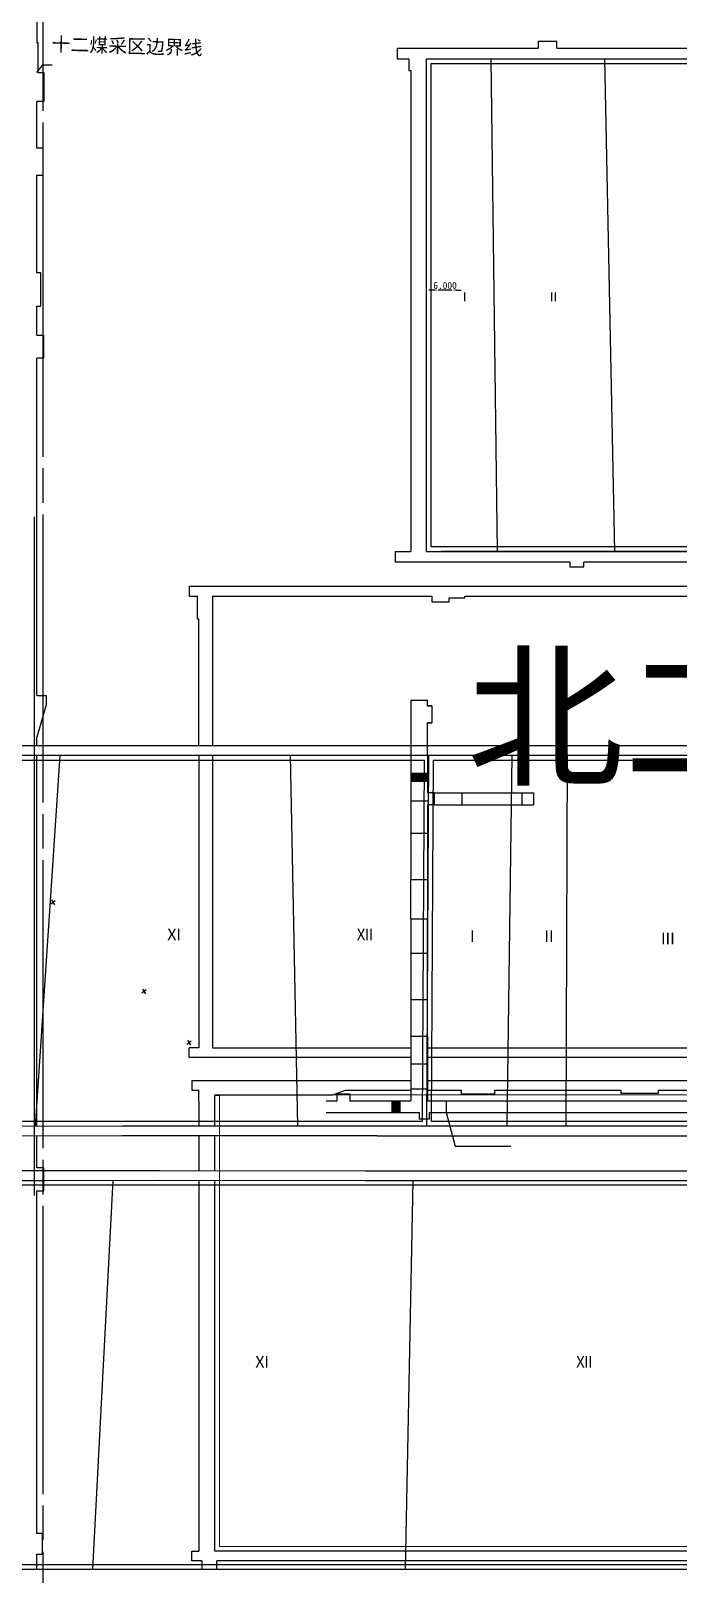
# Model space of a CAD drawing. Header units: millimetres. Extents: x 41513366 to 41522434, y 4590966 to 4600634.
# Drawn here: x 41517771 to 41518052, y 4597415 to 4598085 of the extents above; entities that cross this region are included whole.
import ezdxf

# ---------------------------------------------------------------- set-up
doc = ezdxf.new("R2010")
doc.units = ezdxf.units.MM
doc.header["$PDMODE"] = 35
doc.header["$PDSIZE"] = -5
doc.linetypes.add('新采区边界(5K)', pattern=[150, 125, -5, 15, -5])
doc.layers.get('0').update_dxf_attribs({"lineweight": 18})
doc.layers.get('Defpoints').update_dxf_attribs({"lineweight": 18})
for name, color, linetype, lineweight in [('12-1煤巷道', 5, 'Continuous', 18), ('12-2采区边界线', 7, 'Continuous', 18), ('12煤巷道', 7, 'Continuous', 18), ('2016年12煤进尺', 7, 'Continuous', 18), ('7煤巷道', 6, 'Continuous', 18), ('图纸改动标记', 2, 'Continuous', 18), ('岩巷', 30, 'Continuous', 18), ('工作面月末位置', 7, 'Continuous', 18), ('采区名称', 7, 'Continuous', 18), ('采空区工作面颜色', 6, 'Continuous', 18)]:
    doc.layers.add(name, color=color, linetype=linetype, lineweight=lineweight)
doc.styles.add('图签仿宋', font='')
doc.styles.add('正体', font='')
doc.styles.add('正等线体', font='simhei.ttf')
doc.styles.get('图签仿宋').set_extended_font_data('宋体')
doc.styles.get('正体').set_extended_font_data('宋体')
doc.dimstyles.new('测量用', dxfattribs={"dimtxt": 3, "dimasz": 2, "dimexe": 0, "dimexo": 0, "dimgap": 0.5, "dimtad": 1, "dimdec": 3, "dimzin": 0, "dimdsep": 46, "dimtxsty": '图签仿宋', "dimcen": 0.09, "dimdle": 4, "dimaunit": 1, "dimadec": 3, "dimazin": 2, "dimtfac": 1, "dimtdec": 3, "dimtix": 1, "dimtmove": 0, "dimatfit": 3, "dimfxl": 1, "dimtolj": 1, "dimarcsym": 1})

# ---------------------------------------------------------------- blocks, each defined once
blk = doc.blocks.new('*D55')
at = {"layer": 'Defpoints', "color": 0, "linetype": 'ByBlock', "ltscale": 2}
for p in [(41517948.09, 4597972.33), (41517948.09, 4597972.33), (41517954.09, 4597972.33)]:
    blk.add_point(p, dxfattribs=at)
at = {"layer": '图纸改动标记', "color": 0, "linetype": 'Continuous', "lineweight": -2, "ltscale": 2}
for p, q in [((41517946.09, 4597972.33), (41517944.09, 4597972.33)), ((41517954.09, 4597972.33), (41517948.09, 4597972.33)), ((41517956.09, 4597972.33), (41517958.09, 4597972.33))]:
    blk.add_line(p, q, dxfattribs=at)
at = {"layer": '图纸改动标记', "color": 0, "linetype": 'ByBlock', "ltscale": 2}
for points in [[(41517946.09, 4597972.66), (41517946.09, 4597971.99), (41517948.09, 4597972.33)], [(41517956.09, 4597972.66), (41517956.09, 4597971.99), (41517954.09, 4597972.33)]]:
    blk.add_solid(points, dxfattribs=at)
at = {"layer": '图纸改动标记', "color": 0, "linetype": 'ByBlock', "lineweight": -3, "ltscale": 2, "insert": (41517951.09, 4597974.33), "char_height": 3, "attachment_point": 5, "style": '图签仿宋'}
blk.add_mtext('\\A1;6.000', dxfattribs=at)

msp = doc.modelspace()

# ---------------------------------------------------------------- hatches: boundary and pattern name
at = {"layer": '2016年12煤进尺', "lineweight": -3, "ltscale": 2}
for points in [[(41517943.494, 4597762.9739), (41517936.294, 4597762.9739), (41517936.294, 4597758.9578), (41517943.494, 4597758.9578)], [(41517931.7565, 4597620.59), (41517927.7565, 4597620.59), (41517927.7565, 4597615.59), (41517931.7565, 4597615.59)]]:
    msp.add_hatch(color=3, dxfattribs=at).paths.add_polyline_path(points, flags=0)

# ---------------------------------------------------------------- linework, layer by layer
at = {"color": 0, "lineweight": -3, "ltscale": 0.5}
msp.add_line((41517936.2949, 4597794.412), (41517943.494, 4597794.412), dxfattribs=at)
at = {"color": 0, "linetype": 'ByBlock', "lineweight": -3, "ltscale": 0.5}
for p, q in [((41517936.294, 4597770.5908), (41517943.494, 4597770.5908)), ((41517943.494, 4597750.5903), (41517936.294, 4597750.5903)), ((41517943.494, 4597736.59), (41517936.294, 4597736.59)), ((41517936.294, 4597716.59), (41517943.494, 4597716.59)), ((41517936.294, 4597699.59), (41517943.494, 4597699.59)), ((41517936.294, 4597684.5896), (41517943.494, 4597684.5896)), ((41517936.294, 4597648.59), (41517943.494, 4597648.59)), ((41517936.294, 4597636.59), (41517943.494, 4597636.59))]:
    msp.add_line(p, q, dxfattribs=at)
at = {"lineweight": -3, "ltscale": 0.001}
for p, q in [((41517946.494, 4597749.012), (41517946.494, 4597754.212)), ((41517958.494, 4597749.012), (41517958.494, 4597754.212)), ((41517984.4944, 4597749.012), (41517984.4944, 4597754.212))]:
    msp.add_line(p, q, dxfattribs=at)
at = {"color": 3, "lineweight": -3, "ltscale": 2}
for p, q in [((41517781.9746, 4597707.3733), (41517780.0129, 4597705.9009)), ((41517780.3146, 4597707.7132), (41517781.6726, 4597705.561)), ((41517821.4589, 4597668.7579), (41517819.4972, 4597667.2854)), ((41517819.7989, 4597669.0978), (41517821.1569, 4597666.9455)), ((41517840.958, 4597646.5407), (41517838.9964, 4597645.0683)), ((41517839.2981, 4597646.8806), (41517840.6561, 4597644.7284))]:
    msp.add_line(p, q, dxfattribs=at)
at = {"linetype": 'ByBlock', "lineweight": -3, "ltscale": 0.5}
for p, q in [((41517936.294, 4597664.5898), (41517943.494, 4597664.5898)), ((41517943.494, 4597625.59), (41517936.294, 4597625.59))]:
    msp.add_line(p, q, dxfattribs=at)
at = {"lineweight": -3}
msp.add_line((41517851.225, 4597623.117), (41517853.225, 4597623.117), dxfattribs=at)
at = {"layer": '12-1煤巷道', "lineweight": -3}
for p, q in [((41517999.546, 4598080.195), (41517991.546, 4598080.195)), ((41517991.546, 4598080.195), (41517991.546, 4598077.195)), ((41517999.546, 4598077.195), (41517999.546, 4598080.195)), ((41517930.304, 4598077.195), (41517930.304, 4598072.595)), ((41517935.304, 4598072.595), (41517935.304, 4598067.595)), ((41517943.094, 4597870.129), (41517943.094, 4598072.595)), ((41517936.294, 4598067.595), (41517936.294, 4597870.129)), ((41517936.294, 4597870.129), (41517936.294, 4597858.864)), ((41517943.094, 4597858.864), (41517943.094, 4597870.129)), ((41517929.474, 4597858.864), (41517929.474, 4597854.2653)), ((41517943.094, 4597858.864), (41518483.4418, 4597858.864)), ((41518095.485, 4597858.864), (41517949.324, 4597858.864)), ((41518005.224, 4597854.264), (41517929.474, 4597854.2653)), ((41518005.224, 4597854.264), (41517949.324, 4597854.264)), ((41518005.224, 4597854.264), (41518005.224, 4597852.264)), ((41518005.224, 4597852.264), (41518011.224, 4597852.264)), ((41518044.674, 4597854.264), (41518011.224, 4597854.264)), ((41518011.224, 4597852.264), (41518011.224, 4597854.264)), ((41518095.485, 4597854.264), (41518044.674, 4597854.264)), ((41517840.225, 4597839.5916), (41517840.225, 4597843.7916)), ((41517840.225, 4597843.79), (41517865.047, 4597843.79)), ((41517840.225, 4597839.5916), (41517843.625, 4597839.5916)), ((41517850.225, 4597839.59), (41517850.225, 4597774.6035)), ((41517850.225, 4597839.59), (41517865.047, 4597839.59)), ((41517865.047, 4597843.79), (41517941.002, 4597843.79)), ((41517865.047, 4597839.59), (41517941.002, 4597839.59)), ((41517844.225, 4597774.6034), (41517844.225, 4597829.5916)), ((41517844.225, 4597770.4034), (41517844.225, 4597678.605)), ((41517850.225, 4597770.4035), (41517850.225, 4597643.59)), ((41517844.225, 4597678.605), (41517844.225, 4597643.59)), ((41517844.225, 4597643.59), (41517840.125, 4597643.59)), ((41517840.125, 4597639.39), (41517840.125, 4597643.59)), ((41517850.225, 4597643.59), (41517864.955, 4597643.59)), ((41517864.955, 4597643.59), (41517918.955, 4597643.59)), ((41517918.955, 4597643.59), (41517936.294, 4597643.59)), ((41517943.494, 4597643.59), (41518348.345, 4597643.59)), ((41517864.955, 4597639.39), (41517840.125, 4597639.39)), ((41517918.955, 4597639.39), (41517864.955, 4597639.39)), ((41517936.294, 4597639.39), (41517918.955, 4597639.39)), ((41518333.949, 4597639.39), (41517943.494, 4597639.39))]:
    msp.add_line(p, q, dxfattribs=at)
at = {"layer": '12-1煤巷道', "color": 5, "lineweight": -3}
for p, q in [((41517941.002, 4597843.79), (41517964.015, 4597843.79)), ((41517941.002, 4597839.59), (41517945.379, 4597839.59)), ((41517945.379, 4597839.59), (41517945.379, 4597837.03)), ((41517952.879, 4597838.79), (41517959.679, 4597838.79)), ((41517952.879, 4597837.03), (41517952.879, 4597838.79)), ((41517959.679, 4597839.59), (41517964.015, 4597839.59)), ((41517959.679, 4597838.79), (41517959.679, 4597839.59)), ((41517964.015, 4597843.79), (41518029.015, 4597843.79)), ((41517964.015, 4597839.59), (41518029.015, 4597839.59)), ((41518029.015, 4597843.79), (41518085.006, 4597843.79)), ((41518029.015, 4597839.59), (41518085.006, 4597839.59)), ((41517945.379, 4597837.03), (41517952.879, 4597837.03))]:
    msp.add_line(p, q, dxfattribs=at)
at = {"layer": '12-1煤巷道', "lineweight": -3}
for points in [[(41517930.304, 4598077.195), (41517955.746, 4598077.195)], [(41517930.304, 4598077.195), (41517952.746, 4598077.195)], [(41517930.304, 4598072.595), (41517935.304, 4598072.595)], [(41517943.094, 4598072.595), (41518120.234, 4598072.595)], [(41517955.746, 4598077.195), (41517991.546, 4598077.195)], [(41517979.1553, 4598077.195), (41517991.546, 4598077.195)], [(41517999.546, 4598077.195), (41518093.182, 4598077.195)], [(41517935.304, 4598067.595), (41517936.294, 4598067.595)], [(41517929.474, 4597858.864), (41517936.294, 4597858.864)], [(41517844.225, 4597829.5916), (41517843.625, 4597829.5916), (41517843.625, 4597839.5916)]]:
    msp.add_lwpolyline(points, dxfattribs=at)
at = {"layer": '12-2采区边界线', "linetype": '新采区边界(5K)', "lineweight": -3}
msp.add_lwpolyline([(41517776.6939, 4597000), (41517776.6939, 4598825.0896)], dxfattribs=at)
at = {"layer": '12煤巷道', "color": 0, "lineweight": -3}
for p, q in [((41517774, 4598091.735), (41517774, 4598079.7351)), ((41517774, 4598079.7351), (41517774.5, 4598079.7351)), ((41517774.5, 4598066.735), (41517774.5, 4598079.7351))]:
    msp.add_line(p, q, dxfattribs=at)
at = {"layer": '12煤巷道', "lineweight": -3}
for p, q in [((41517774, 4597796.378), (41517778, 4597796.378)), ((41517778, 4597792.378), (41517774, 4597778.378)), ((41517778, 4597796.378), (41517778, 4597792.378)), ((41517936.2951, 4597794.412), (41517936.2951, 4597770.4069)), ((41517943.494, 4597791.912), (41517943.494, 4597794.412)), ((41517945.294, 4597791.912), (41517943.494, 4597791.912)), ((41517943.494, 4597791.912), (41517945.294, 4597791.912)), ((41517945.294, 4597791.912), (41517945.294, 4597784.612)), ((41517945.294, 4597791.912), (41517945.2944, 4597784.612)), ((41517943.494, 4597770.5908), (41517943.494, 4597784.612)), ((41517945.294, 4597784.612), (41517943.494, 4597784.612)), ((41517943.4944, 4597784.612), (41517945.2944, 4597784.612)), ((41517936.294, 4597770.5908), (41517936.294, 4597750.5903)), ((41517943.494, 4597770.5908), (41517943.494, 4597754.212)), ((41517946.494, 4597754.212), (41517943.494, 4597754.212)), ((41517946.494, 4597754.212), (41517958.494, 4597754.212)), ((41517958.494, 4597754.212), (41517984.4944, 4597754.212)), ((41517984.4944, 4597754.212), (41517989.494, 4597754.212)), ((41517936.294, 4597750.5903), (41517936.294, 4597736.59)), ((41517943.494, 4597749.012), (41517943.494, 4597736.59)), ((41517946.494, 4597749.012), (41517943.494, 4597749.012)), ((41517946.494, 4597749.012), (41517958.494, 4597749.012)), ((41517958.494, 4597749.012), (41517984.4944, 4597749.012)), ((41517984.4944, 4597749.012), (41517989.494, 4597749.012)), ((41517936.294, 4597736.59), (41517936.294, 4597716.59)), ((41517943.494, 4597736.59), (41517943.494, 4597716.59)), ((41517936.294, 4597699.59), (41517936.294, 4597716.59)), ((41517943.494, 4597716.59), (41517943.494, 4597699.59)), ((41517936.294, 4597699.59), (41517936.294, 4597684.5896)), ((41517943.494, 4597684.5896), (41517943.494, 4597699.59)), ((41517936.294, 4597684.5896), (41517936.294, 4597664.5898)), ((41517943.494, 4597664.5898), (41517943.494, 4597684.5896)), ((41517936.294, 4597664.5898), (41517936.294, 4597648.59)), ((41517943.494, 4597648.59), (41517943.494, 4597664.5898)), ((41517936.294, 4597648.59), (41517936.294, 4597636.59)), ((41517943.494, 4597648.59), (41517943.494, 4597636.59)), ((41517936.294, 4597636.59), (41517936.294, 4597620.59)), ((41517943.494, 4597636.59), (41517943.494, 4597620.59)), ((41517958.2491, 4597623.49), (41517958.2491, 4597625.19)), ((41517972.6491, 4597623.49), (41517958.2491, 4597623.49)), ((41517972.6491, 4597623.49), (41517972.6491, 4597625.19)), ((41517899.5611, 4597620.59), (41517904.232, 4597620.59)), ((41517909.732, 4597620.59), (41517936.294, 4597620.59)), ((41517943.494, 4597620.59), (41518102.787, 4597620.59)), ((41517899.561, 4597615.59), (41517939.872, 4597615.59)), ((41517939.872, 4597615.59), (41517939.872, 4597612.69)), ((41517944.172, 4597612.69), (41517939.872, 4597612.69)), ((41517944.172, 4597615.59), (41518265.189, 4597615.59)), ((41517944.172, 4597615.59), (41517944.172, 4597612.69)), ((41517776.5, 4597432.918), (41517774, 4597432.918)), ((41517776.5, 4597423.918), (41517776.5, 4597432.918)), ((41517774, 4597423.918), (41517776.5, 4597423.918)), ((41517841.225, 4597420.99), (41517841.225, 4597425.19)), ((41517841.225, 4597425.19), (41517844.225, 4597425.19)), ((41517845.563, 4597420.99), (41517841.225, 4597420.99)), ((41517845.563, 4597420.99), (41517845.563, 4597417.457)), ((41517845.563, 4597417.457), (41517852.0738, 4597417.457)), ((41517852.0738, 4597417.457), (41517852.0738, 4597420.99))]:
    msp.add_line(p, q, dxfattribs=at)
at = {"layer": '12煤巷道', "color": 7, "lineweight": -3}
for points in [[(41517774.5, 4598066.735), (41517777, 4598066.735), (41517777, 4598054.135), (41517774, 4598054.135)], [(41517773.9844, 4598033.8604), (41517773.994, 4598054.135)], [(41517774, 4597979.777), (41517774, 4598022.1604)], [(41517774, 4597952.777), (41517774, 4597965.377)], [(41517774, 4597913.827), (41517774, 4597942.777)], [(41517774, 4597796.378), (41517774, 4597913.827)], [(41517774, 4597774.6041), (41517774, 4597778.378)], [(41517774, 4597609.528), (41517774, 4597770.4041)], [(41517774, 4597591.53), (41517774, 4597605.328)], [(41517774, 4597518.0065), (41517774, 4597581.53)], [(41517774, 4597432.918), (41517774, 4597518.0065)], [(41517774, 4597417.3681), (41517774, 4597423.918)]]:
    msp.add_lwpolyline(points, dxfattribs=at)
at = {"layer": '12煤巷道', "lineweight": -3}
for points in [[(41517774, 4598022.1604), (41517776.7648, 4598022.1604), (41517776.7648, 4598033.8604), (41517773.9844, 4598033.8604)], [(41517774, 4597965.377), (41517775.7, 4597965.377), (41517775.7, 4597979.777), (41517774, 4597979.777)], [(41517774, 4597952.777), (41517776.8, 4597952.777), (41517776.8, 4597942.777), (41517774, 4597942.777)], [(41517841.225, 4597629.39), (41517856.534, 4597629.39)], [(41517841.225, 4597629.39), (41517841.225, 4597625.19)], [(41517841.225, 4597625.19), (41517844.225, 4597625.19)], [(41517844.225, 4597620.225), (41517844.225, 4597625.19)], [(41517856.534, 4597629.39), (41517936.294, 4597629.39)], [(41517901.9179, 4597623.117), (41517907.934, 4597625.19)], [(41517904.232, 4597620.59), (41517904.232, 4597623.617), (41517909.732, 4597623.617), (41517909.732, 4597620.59)], [(41517907.934, 4597625.19), (41517936.294, 4597625.19)], [(41517943.494, 4597629.39), (41518321.49, 4597629.39)], [(41517943.494, 4597625.19), (41517958.2491, 4597625.19)], [(41517972.6491, 4597625.19), (41518027.515, 4597625.19)], [(41518043.515, 4597625.19), (41518043.515, 4597623.79), (41518027.515, 4597623.79), (41518027.515, 4597625.19)], [(41518043.515, 4597625.19), (41518093.45, 4597625.19)], [(41517844.225, 4597620.225), (41517844.225, 4597609.5867)], [(41517901.9339, 4597623.117), (41517851.225, 4597623.117)], [(41517851.225, 4597609.5874), (41517851.225, 4597623.117)], [(41517844.225, 4597605.3867), (41517844.225, 4597590.2965)], [(41517851.225, 4597590.2955), (41517851.225, 4597605.3874)], [(41517774, 4597581.53), (41517777, 4597581.53), (41517777, 4597591.53), (41517774, 4597591.53)], [(41517844.225, 4597586.0965), (41517844.225, 4597425.19)], [(41517851.225, 4597425.19), (41517851.225, 4597586.0955)], [(41518483.7727, 4597425.19), (41517851.225, 4597425.19)], [(41518362.173, 4597420.99), (41517852.0738, 4597420.99)]]:
    msp.add_lwpolyline(points, dxfattribs=at)
at = {"layer": '2016年12煤进尺', "lineweight": -3, "ltscale": 2}
for p, q in [((41517936.294, 4597794.412), (41517943.494, 4597794.412)), ((41517989.494, 4597754.212), (41517989.494, 4597749.012))]:
    msp.add_line(p, q, dxfattribs=at)
at = {"layer": '2016年12煤进尺', "color": 2, "lineweight": -3, "ltscale": 2}
msp.add_line((41517951.494, 4597620.59), (41517951.494, 4597615.59), dxfattribs=at)
msp.add_lwpolyline([(41517951.494, 4597615.59), (41517955.4452, 4597600.8586), (41517979.5467, 4597600.8586)], dxfattribs=at)
at = {"layer": '7煤巷道', "lineweight": -3}
msp.add_line((41516899.9963, 4597417.3614), (41518483.774, 4597417.3623), dxfattribs=at)
for points in [[(41517994.014, 4597774.61), (41517901.973, 4597774.605), (41517875.237, 4597774.604), (41517826.273, 4597774.603), (41517777.031, 4597774.604), (41517729.2171, 4597774.605), (41517680.1613, 4597774.619, 0.00004964), (41517680.1611, 4597774.619), (41517634.0831, 4597774.623, 0.00001067), (41517634.083, 4597774.623), (41517543.4171, 4597774.627), (41517465.5411, 4597774.632)], [(41517994.0142, 4597770.41), (41517901.9732, 4597770.405, -0.00000423), (41517901.9731, 4597770.405), (41517875.2371, 4597770.404, -0.00000424), (41517875.2371, 4597770.404), (41517826.2731, 4597770.403, -0.00001018), (41517826.2729, 4597770.403), (41517777.0309, 4597770.404), (41517729.2169, 4597770.405, -0.00006612), (41517729.2161, 4597770.405), (41517680.1604, 4597770.419), (41517634.0828, 4597770.423), (41517543.4169, 4597770.427, -0.00000502), (41517543.4168, 4597770.427), (41517465.5408, 4597770.432)], [(41517921.6679, 4597605.385), (41517846.1346, 4597605.3876), (41517811.1313, 4597605.372), (41517740.1848, 4597605.288), (41517665.4913, 4597605.281, -0.00000482), (41517665.4912, 4597605.281), (41517571.4374, 4597605.274), (41517494.8071, 4597605.259), (41517458.4277, 4597605.237, -0.00008201), (41517458.4268, 4597605.237), (41517400.5954, 4597605.221), (41517365.573, 4597605.247), (41517286.944, 4597605.246, -0.00017328), (41517286.9421, 4597605.246), (41517197.3701, 4597605.307, -0.00009099), (41517197.3691, 4597605.307), (41516886.3027, 4597605.3539)], [(41517921.6681, 4597609.585), (41517846.1341, 4597609.5876, 0.00011967), (41517846.1334, 4597609.5876), (41517811.1284, 4597609.572, 0.00018483), (41517811.1273, 4597609.572), (41517740.1821, 4597609.488), (41517665.4909, 4597609.481), (41517571.4369, 4597609.474, 0.00003033), (41517571.4367, 4597609.474), (41517494.8057, 4597609.459, 0.00010225), (41517494.8052, 4597609.459), (41517458.4254, 4597609.437), (41517400.5963, 4597609.421), (41517365.575, 4597609.447, 0.00018828), (41517365.574, 4597609.447), (41517286.9445, 4597609.446), (41517197.3732, 4597609.507), (41517101.6775, 4597609.607)]]:
    msp.add_lwpolyline(points, format="xyb", dxfattribs=at)
for points in [[(41518483.4185, 4597774.6445), (41518448.5065, 4597774.625), (41518367.9549, 4597774.615), (41518331.754, 4597774.615), (41518265.2223, 4597774.637), (41518228.4982, 4597774.643), (41518182.0862, 4597774.651), (41518122.9863, 4597774.651), (41518088.3149, 4597774.61), (41517994.014, 4597774.61)], [(41518483.4194, 4597770.4445), (41518448.5089, 4597770.425), (41518367.9554, 4597770.415), (41518331.754, 4597770.415), (41518265.2209, 4597770.437), (41518228.4975, 4597770.443), (41518182.0854, 4597770.451), (41518122.9863, 4597770.451), (41518088.3199, 4597770.41), (41517994.014, 4597770.41)], [(41518280.669, 4597609.58), (41518222.631, 4597609.579), (41518177.6711, 4597609.583), (41518095.2012, 4597609.597), (41518007.5449, 4597609.591), (41517921.6679, 4597609.585)], [(41517921.6679, 4597605.385), (41518374.1512, 4597605.385), (41518452.175, 4597605.3873)], [(41516900.038, 4597590.3155), (41516964.3716, 4597590.274), (41517012.4319, 4597590.281), (41517101.2428, 4597590.297), (41517193.0912, 4597590.279), (41517280.597, 4597590.279), (41517323.303, 4597590.28), (41517398.9391, 4597590.272), (41517480.3219, 4597590.285), (41517551.696, 4597590.283), (41517590.8809, 4597590.287), (41517689.085, 4597590.292), (41517777.653, 4597590.294), (41517827.3909, 4597590.299), (41517916.3711, 4597590.286), (41518005.777, 4597590.285), (41518084.68, 4597590.283), (41518133.9881, 4597590.276), (41518156.989, 4597590.276), (41518196.1268, 4597590.284), (41518270.415, 4597590.285), (41518353.8253, 4597590.262), (41518444.2377, 4597590.262), (41518452.175, 4597590.3561)], [(41516900.0379, 4597586.1155), (41516964.3689, 4597586.074), (41517012.4325, 4597586.081), (41517101.2436, 4597586.097), (41517193.0904, 4597586.079), (41517280.597, 4597586.079), (41517323.3031, 4597586.08), (41517398.9387, 4597586.072), (41517480.3225, 4597586.085), (41517551.6959, 4597586.083), (41517590.8813, 4597586.087), (41517689.0852, 4597586.092), (41517777.6531, 4597586.094), (41517827.3913, 4597586.099), (41517916.3705, 4597586.086), (41518005.777, 4597586.085), (41518084.6799, 4597586.083), (41518133.9875, 4597586.076), (41518156.989, 4597586.076), (41518196.1277, 4597586.084), (41518270.415, 4597586.085), (41518353.8241, 4597586.062), (41518444.2626, 4597586.062), (41518452.2248, 4597586.1564)]]:
    msp.add_lwpolyline(points, dxfattribs=at)
at = {"layer": '图纸改动标记', "color": 3, "lineweight": -3, "ltscale": 2}
msp.add_lwpolyline([(41517772.974, 4597579.566), (41517772.974, 4597873.9742)], dxfattribs=at)
at = {"layer": '岩巷', "color": 1, "linetype": 'ByBlock', "lineweight": -3, "ltscale": 0.5}
msp.add_lwpolyline([(41517774, 4598066.735), (41517776.5089, 4598069.9904), (41517780.6852, 4598069.9904)], dxfattribs=at)
at = {"layer": '工作面月末位置', "color": 102, "linetype": 'Continuous', "lineweight": -3}
for p, q in [((41517973.834, 4597858.864), (41517971.054, 4598072.595)), ((41517973.834, 4597858.864), (41517971.054, 4598072.595)), ((41518020.266, 4598072.595), (41518024.565, 4597858.864)), ((41518020.266, 4598072.595), (41518024.565, 4597858.864))]:
    msp.add_line(p, q, dxfattribs=at)
at = {"layer": '工作面月末位置', "color": 205, "lineweight": -3}
for p, q in [((41517783.8997, 4597770.4039), (41517773.1966, 4597609.5271)), ((41517883.9026, 4597770.4043), (41517887.0024, 4597609.5862))]:
    msp.add_line(p, q, dxfattribs=at)
at = {"layer": '工作面月末位置', "color": 241, "lineweight": -3}
for p, q in [((41517980.014, 4597770.4092), (41517977.845, 4597609.5889)), ((41518004.116, 4597770.41), (41518003.545, 4597609.5907))]:
    msp.add_line(p, q, dxfattribs=at)
at = {"layer": '工作面月末位置', "color": 20, "lineweight": -3}
for p, q in [((41517798.2134, 4597417.3684), (41517807.1367, 4597586.097)), ((41517937.1372, 4597586.0858), (41517933.7552, 4597417.3666))]:
    msp.add_line(p, q, dxfattribs=at)
at = {"layer": '采空区工作面颜色', "color": 102, "lineweight": -3}
msp.add_lwpolyline([(41517945.094, 4598070.595), (41519087.8054, 4598070.595), (41519085.2276, 4597860.864), (41517945.094, 4597860.864)], close=True, dxfattribs=at)
at = {"layer": '采空区工作面颜色', "color": 205, "lineweight": -3}
msp.add_lwpolyline([(41517040.002, 4597768.4379), (41517942.0607, 4597768.4074), (41517941.1613, 4597611.5866), (41517040.002, 4597611.6074)], close=True, dxfattribs=at)
msp.add_lwpolyline([(41517943.1499, 4597609.5865), (41517944.0722, 4597770.4073)], dxfattribs=at)
at = {"layer": '采空区工作面颜色', "color": 241, "lineweight": -3}
msp.add_lwpolyline([(41517946.0608, 4597768.4073), (41518325.2613, 4597768.4164), (41518324.3258, 4597611.5825), (41517945.1614, 4597611.5865)], close=True, dxfattribs=at)
at = {"layer": '采空区工作面颜色', "color": 0, "lineweight": 20}
msp.add_lwpolyline([(41518884.9222, 4597623.19), (41518884.0568, 4597427.19), (41517853.225, 4597427.19), (41517853.225, 4597623.1889)], close=True, dxfattribs=at)
at = {"layer": '采空区工作面颜色', "color": 20, "lineweight": -3}
msp.add_lwpolyline([(41516902.0374, 4597584.1154), (41518100.6719, 4597584.0805), (41518099.7522, 4597419.3616), (41516901.9968, 4597419.2662)], close=True, dxfattribs=at)

# ---------------------------------------------------------------- texts
at = {"layer": '12-2采区边界线', "linetype": '新采区边界(5K)', "lineweight": -3, "insert": (41517813.0617, 4598074.5228), "char_height": 6, "width": 992.318562, "attachment_point": 8, "rotation": 358.4878074, "style": '正等线体'}
msp.add_mtext('十二煤采区边界线', dxfattribs=at)
at = {"layer": '工作面月末位置', "color": 102, "linetype": 'Continuous', "lineweight": -3, "insert": (41517956.8523, 4597969.3694), "char_height": 4, "width": 0.606742, "attachment_point": 4, "style": '正等线体'}
msp.add_mtext('Ⅰ', dxfattribs=at)
at = {"layer": '工作面月末位置', "color": 102, "lineweight": -3, "ltscale": 0.5, "char_height": 4, "attachment_point": 4, "style": '正等线体'}
for s, insert, width in [('Ⅰ', (41517956.8523, 4597969.3694), 0.606742), ('Ⅱ', (41517995.4313, 4597969.3694), 3.202247), ('Ⅱ', (41517995.4313, 4597969.3694), 3.202247)]:
    msp.add_mtext(s, dxfattribs=dict(at, insert=insert, width=width))
at = {"layer": '工作面月末位置', "color": 205, "lineweight": -3, "char_height": 5, "width": 172.213633, "attachment_point": 1, "style": '正体'}
for s, insert in [('Ⅺ', (41517830.1516, 4597695.2852)), ('Ⅻ', (41517912.9007, 4597695.2852))]:
    msp.add_mtext(s, dxfattribs=dict(at, insert=insert))
at = {"layer": '工作面月末位置', "color": 241, "lineweight": -3, "char_height": 5, "width": 172.213633, "attachment_point": 1, "style": '正体'}
for s, insert in [('Ⅰ', (41517959.5259, 4597694.5628)), ('Ⅱ', (41517992.7783, 4597694.5628)), ('Ⅲ', (41518044.3555, 4597693.4859))]:
    msp.add_mtext(s, dxfattribs=dict(at, insert=insert))
at = {"layer": '工作面月末位置', "color": 20, "lineweight": -3, "char_height": 5, "width": 172.213633, "attachment_point": 1, "style": '正体'}
for s, insert in [('Ⅺ', (41517868.3394, 4597509.8878)), ('Ⅻ', (41518008.0694, 4597509.8878))]:
    msp.add_mtext(s, dxfattribs=dict(at, insert=insert))
at = {"layer": '采区名称', "color": 7, "lineweight": -3, "insert": (41517960.4382, 4597756.7959), "char_height": 50, "width": 420.08427, "attachment_point": 7, "style": '正等线体'}
msp.add_mtext('北二采区', dxfattribs=at)

# ---------------------------------------------------------------- dimensions: what is measured, and where the dimension line sits
at = {"layer": '图纸改动标记', "color": 1, "linetype": 'ByBlock', "lineweight": -3, "ltscale": 2}
dim = msp.add_linear_dim(base=(41517948.094, 4597972.3262), p1=(41517954.094, 4597972.3262), p2=(41517948.094, 4597972.3262), angle=180, dimstyle='测量用', override={"dimsah": 1, "dimtzin": 0}, dxfattribs=at)
dim.commit()
dim.dimension.update_dxf_attribs({"geometry": '*D55', "text_midpoint": (41517951.094, 4597974.3262)})

doc.saveas('drawing.dxf')
